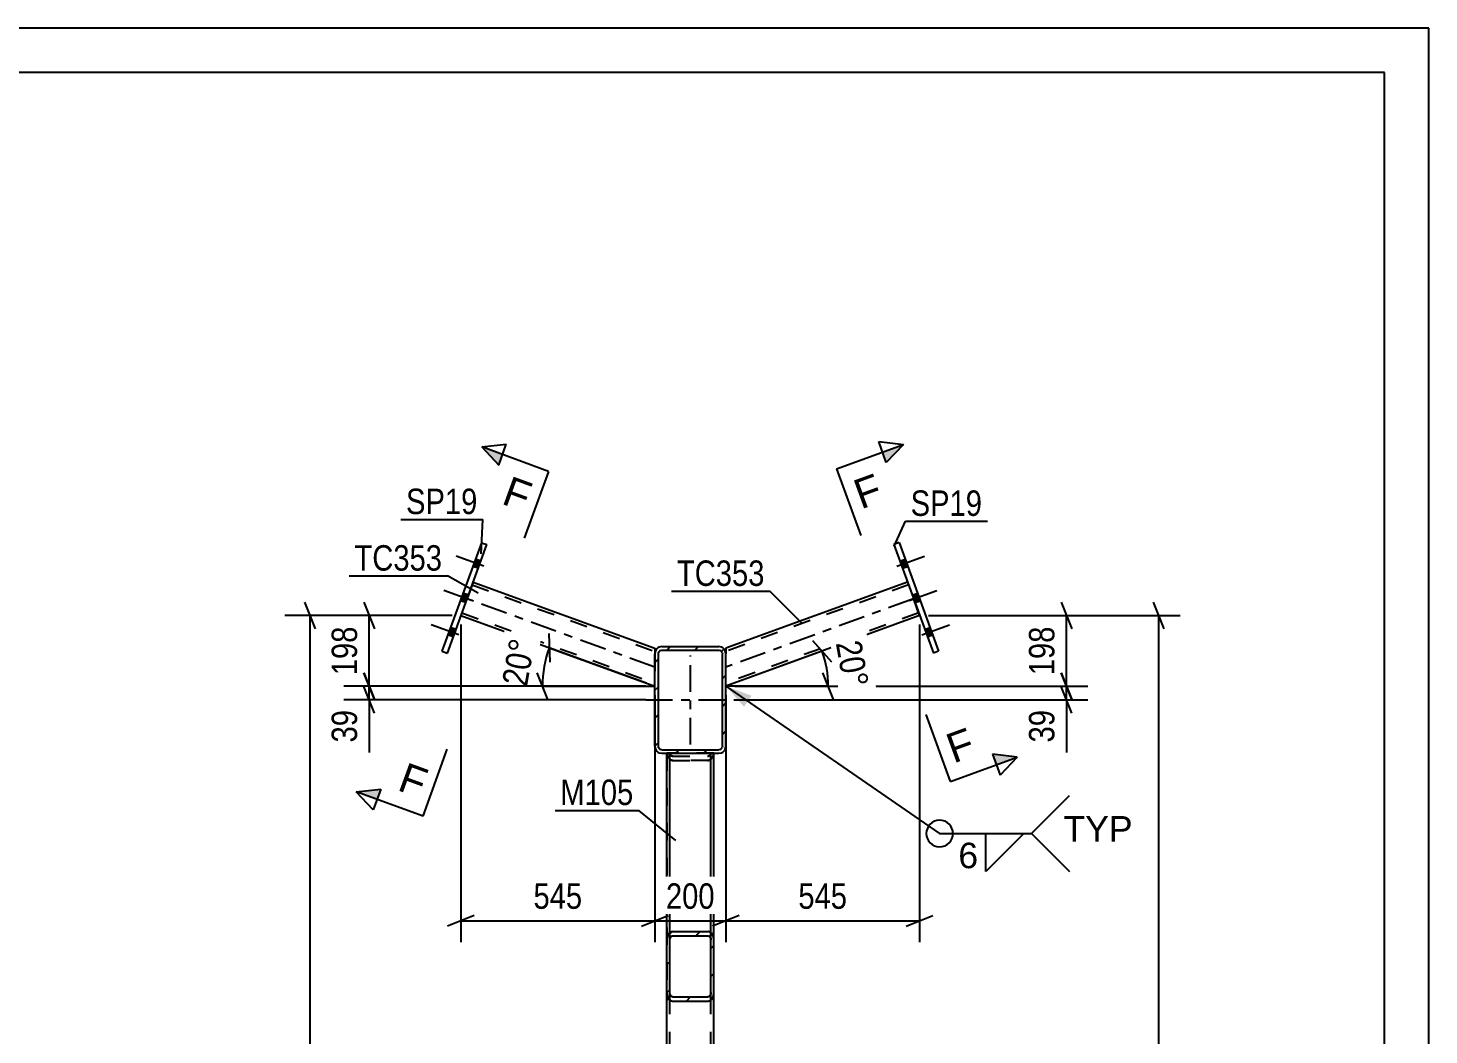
# Model space of a CAD drawing. Header units: millimetres. Extents: x 0 to 841, y 0 to 594.
# Drawn here: x 683.4 to 841, y 480.7 to 594 of the extents above; entities that cross this region are included whole.
import ezdxf

# ---------------------------------------------------------------- set-up
doc = ezdxf.new("R2010")
doc.units = ezdxf.units.MM
doc.linetypes.add('DXK_LINE_DOT2', pattern=[3.9198, 1.9599, -1.9599])
doc.linetypes.add('DXK_LINE_DOT3', pattern=[5.9187, 2.979, -0.9799, 0.9799, -0.9799])
doc.styles.add('Arial', font='ARIAL.TTF', dxfattribs={"height": 0.2})
doc.styles.add('Arial Narrow', font='ARIALN.TTF', dxfattribs={"height": 0.2})

# ---------------------------------------------------------------- blocks, each defined once
blk = doc.blocks.new('Unknown-122615563-1162')
at = {"color": 5, "linetype": 'Continuous'}
for p, q in [((841, 594), (0, 594)), ((841, 0), (841, 594)), ((836, 589), (5, 589)), ((836, 5), (836, 589))]:
    blk.add_line(p, q, dxfattribs=at)
blk = doc.blocks.new('Part-122615563-1460 - 1405')
at = {"linetype": 'Continuous'}
h = blk.add_hatch(dxfattribs=at)
h.set_pattern_fill('', scale=0.7, style=0, pattern_type=0)
h.set_pattern_definition([(45, (755.2455, 485.4702), (-1.57154, 1.57154), [])])
h.paths.add_polyline_path([(755.25, 491.4), (755.25, 485.47), (755.29, 485.11), (755.43, 484.8), (755.64, 484.59), (755.89, 484.52), (759.89, 484.52), (760.13, 484.59), (760.34, 484.8), (760.48, 485.11), (760.53, 485.47), (760.53, 491.4), (760.48, 491.76), (760.34, 492.07), (760.13, 492.27), (759.89, 492.35), (755.89, 492.35), (755.64, 492.27), (755.43, 492.07), (755.29, 491.76)])
h.paths.add_polyline_path([(755.66, 491.73), (755.76, 491.84), (755.89, 491.87), (759.89, 491.87), (760.01, 491.84), (760.11, 491.73), (760.18, 491.58), (760.21, 491.4), (760.21, 485.47), (760.18, 485.29), (760.11, 485.13), (760.01, 485.03), (759.89, 485), (755.89, 485), (755.76, 485.03), (755.66, 485.13), (755.59, 485.29), (755.57, 485.47), (755.57, 491.4), (755.59, 491.58)])
at = {"color": 2, "linetype": 'Continuous'}
for p, q in [((755.25, 491.4), (755.25, 512.4)), ((760.53, 491.4), (760.53, 512.4)), ((755.89, 492.35), (755.64, 492.27)), ((755.76, 491.84), (755.89, 491.87)), ((755.89, 492.35), (759.89, 492.35)), ((755.89, 491.87), (759.89, 491.87)), ((760.13, 492.27), (759.89, 492.35)), ((759.89, 491.87), (760.01, 491.84)), ((755.29, 491.76), (755.25, 491.4)), ((755.25, 485.47), (755.25, 491.4)), ((755.57, 491.4), (755.59, 491.58)), ((755.57, 485.47), (755.57, 491.4)), ((760.18, 491.58), (760.21, 491.4)), ((760.21, 485.47), (760.21, 491.4)), ((760.53, 491.4), (760.48, 491.76)), ((760.53, 485.47), (760.53, 491.4)), ((755.25, 485.47), (755.29, 485.11)), ((755.59, 485.29), (755.57, 485.47)), ((755.64, 484.59), (755.89, 484.52)), ((755.89, 485), (755.76, 485.03)), ((755.89, 485), (759.89, 485)), ((755.89, 484.52), (759.89, 484.52)), ((760.01, 485.03), (759.89, 485)), ((759.89, 484.52), (760.13, 484.59)), ((760.21, 485.47), (760.18, 485.29)), ((760.48, 485.11), (760.53, 485.47))]:
    blk.add_line(p, q, dxfattribs=at)
at = {"color": 7, "linetype": 'DXK_LINE_DOT2'}
for p, q in [((755.25, 512.4), (760.53, 512.4)), ((755.29, 512.18), (755.27, 512.4)), ((755.57, 485.47), (755.57, 512.4)), ((755.59, 512.4), (755.59, 512.36)), ((760.18, 512.36), (760.19, 512.4)), ((760.21, 512.4), (760.19, 512.4)), ((760.21, 485.47), (760.21, 512.4)), ((760.51, 512.4), (760.48, 512.18)), ((755.89, 511.6), (755.64, 511.67)), ((755.76, 512.11), (755.89, 512.07)), ((755.89, 512.07), (759.89, 512.07)), ((755.89, 511.6), (759.89, 511.6)), ((759.89, 512.07), (760.01, 512.11)), ((760.13, 511.67), (759.89, 511.6)), ((755.25, 485.47), (755.25, 491.4)), ((760.53, 485.47), (760.53, 491.4))]:
    blk.add_line(p, q, dxfattribs=at)
for centre, radius, start, end in [((756.01, 512.46), 0.432, 192.9985, 235.0231), ((759.76, 512.46), 0.432, 304.9769, 347.0015), ((756.14, 512.38), 0.863, 192.9985, 235.0231), ((759.64, 512.38), 0.863, 304.9769, 347.0015)]:
    blk.add_arc(centre, radius, start, end, dxfattribs=at)
at = {"color": 2, "linetype": 'Continuous'}
for centre, radius, start, end in [((756.14, 491.57), 0.863, 124.9769, 167.0015), ((756.01, 491.48), 0.432, 124.9769, 167.0015), ((759.76, 491.48), 0.432, 12.9985, 55.0231), ((759.64, 491.57), 0.863, 12.9985, 55.0231), ((756.14, 485.3), 0.863, 192.9985, 235.0231), ((756.01, 485.39), 0.432, 192.9985, 235.0231), ((759.76, 485.39), 0.432, 304.9769, 347.0015), ((759.64, 485.3), 0.863, 304.9769, 347.0015)]:
    blk.add_arc(centre, radius, start, end, dxfattribs=at)
blk = doc.blocks.new('Part-122615563-1440 - 1405')
at = {"color": 7, "linetype": 'DXK_LINE_DOT2'}
for p, q in [((760.53, 512.4), (755.25, 512.4)), ((755.25, 512.4), (755.25, 484.59)), ((755.27, 512.4), (755.29, 512.18)), ((755.57, 484.59), (755.57, 512.4)), ((755.57, 512.4), (755.59, 512.4)), ((755.59, 512.36), (755.59, 512.4)), ((760.19, 512.4), (760.18, 512.36)), ((760.21, 484.59), (760.21, 512.4)), ((760.48, 512.18), (760.51, 512.4)), ((760.53, 484.59), (760.53, 512.4)), ((755.64, 511.67), (755.76, 511.63)), ((755.89, 512.07), (755.76, 512.11)), ((755.76, 511.63), (755.89, 511.6)), ((755.89, 512.07), (759.89, 512.07)), ((759.89, 511.6), (755.89, 511.6)), ((760.01, 512.11), (759.89, 512.07)), ((759.89, 511.6), (760.11, 511.66)), ((760.11, 511.66), (760.13, 511.67))]:
    blk.add_line(p, q, dxfattribs=at)
for centre, radius, start, end in [((756.01, 512.46), 0.432, 192.9985, 235.0231), ((759.76, 512.46), 0.432, 304.9769, 347.0015), ((756.14, 512.38), 0.863, 192.9985, 235.0231), ((759.64, 512.38), 0.863, 304.9769, 347.0015)]:
    blk.add_arc(centre, radius, start, end, dxfattribs=at)
blk = doc.blocks.new('Part-122615563-1651 - 1405')
at = {"color": 7, "linetype": 'DXK_LINE_DOT2'}
for p, q in [((733.45, 531.65), (732.08, 527.89)), ((733.34, 531.35), (753.89, 523.87)), ((732.19, 528.19), (753.89, 520.29)), ((753.89, 523.6), (753.89, 519.95))]:
    blk.add_line(p, q, dxfattribs=at)
at = {"color": 2, "linetype": 'Continuous'}
for p, q in [((733.45, 531.65), (753.89, 524.21)), ((732.08, 527.89), (753.89, 519.95)), ((753.89, 524.21), (753.89, 523.6))]:
    blk.add_line(p, q, dxfattribs=at)
at = {"color": 7, "linetype": 'DXK_LINE_DOT3'}
blk.add_line((753.89, 522.08), (732.77, 529.77), dxfattribs=at)
blk = doc.blocks.new('Bolt-122615563-1471 - 1405')
at = {"linetype": 'Continuous'}
for points in [[(734.02, 533.21), (734.32, 534.03), (733.72, 534.25), (733.42, 533.43)], [(734.02, 533.21), (734.32, 534.03), (733.72, 534.25), (733.42, 533.43)], [(734.02, 533.21), (734.32, 534.03), (733.72, 534.25), (733.42, 533.43)], [(732.62, 529.35), (732.92, 530.18), (732.32, 530.4), (732.02, 529.57)], [(732.62, 529.35), (732.92, 530.18), (732.32, 530.4), (732.02, 529.57)], [(731.22, 525.5), (731.52, 526.33), (730.92, 526.55), (730.61, 525.72)], [(731.22, 525.5), (731.52, 526.33), (730.92, 526.55), (730.61, 525.72)], [(731.22, 525.5), (731.52, 526.33), (730.92, 526.55), (730.61, 525.72)]]:
    blk.add_hatch(color=1, dxfattribs=at).paths.add_polyline_path(points)
at = {"color": 1, "linetype": 'Continuous'}
for p, q in [((734.66, 533.44), (731.54, 534.58)), ((734.66, 533.44), (731.54, 534.58)), ((734.66, 533.44), (731.54, 534.58)), ((734.02, 533.21), (733.42, 533.43)), ((734.02, 533.21), (733.42, 533.43)), ((734.02, 533.21), (733.42, 533.43)), ((734.32, 534.03), (733.72, 534.25)), ((734.32, 534.03), (733.72, 534.25)), ((734.32, 534.03), (733.72, 534.25)), ((733.26, 529.59), (730.14, 530.73)), ((733.26, 529.59), (730.14, 530.73)), ((732.92, 530.18), (732.32, 530.4)), ((732.92, 530.18), (732.32, 530.4)), ((732.62, 529.35), (732.02, 529.57)), ((732.62, 529.35), (732.02, 529.57)), ((731.85, 525.74), (728.74, 526.87)), ((731.85, 525.74), (728.74, 526.87)), ((731.85, 525.74), (728.74, 526.87)), ((731.52, 526.33), (730.92, 526.55)), ((731.52, 526.33), (730.92, 526.55)), ((731.52, 526.33), (730.92, 526.55)), ((731.22, 525.5), (730.61, 525.72)), ((731.22, 525.5), (730.61, 525.72)), ((731.22, 525.5), (730.61, 525.72))]:
    blk.add_line(p, q, dxfattribs=at)
blk = doc.blocks.new('Bolt-122615563-1473 - 1405')
at = {"linetype": 'Continuous'}
for points in [[(781.45, 534.03), (781.75, 533.21), (782.35, 533.43), (782.05, 534.25)], [(781.45, 534.03), (781.75, 533.21), (782.35, 533.43), (782.05, 534.25)], [(781.45, 534.03), (781.75, 533.21), (782.35, 533.43), (782.05, 534.25)], [(782.85, 530.18), (783.15, 529.35), (783.75, 529.57), (783.45, 530.4)], [(782.85, 530.18), (783.15, 529.35), (783.75, 529.57), (783.45, 530.4)], [(784.25, 526.33), (784.55, 525.5), (785.16, 525.72), (784.86, 526.55)], [(784.25, 526.33), (784.55, 525.5), (785.16, 525.72), (784.86, 526.55)], [(784.25, 526.33), (784.55, 525.5), (785.16, 525.72), (784.86, 526.55)]]:
    blk.add_hatch(color=1, dxfattribs=at).paths.add_polyline_path(points)
at = {"color": 1, "linetype": 'Continuous'}
for p, q in [((781.11, 533.44), (784.23, 534.58)), ((781.11, 533.44), (784.23, 534.58)), ((781.11, 533.44), (784.23, 534.58)), ((781.45, 534.03), (782.05, 534.25)), ((781.45, 534.03), (782.05, 534.25)), ((781.45, 534.03), (782.05, 534.25)), ((781.75, 533.21), (782.35, 533.43)), ((781.75, 533.21), (782.35, 533.43)), ((781.75, 533.21), (782.35, 533.43)), ((782.51, 529.59), (785.63, 530.73)), ((782.51, 529.59), (785.63, 530.73)), ((782.85, 530.18), (783.45, 530.4)), ((782.85, 530.18), (783.45, 530.4)), ((783.15, 529.35), (783.75, 529.57)), ((783.15, 529.35), (783.75, 529.57)), ((783.92, 525.74), (787.04, 526.87)), ((783.92, 525.74), (787.04, 526.87)), ((783.92, 525.74), (787.04, 526.87)), ((784.25, 526.33), (784.86, 526.55)), ((784.25, 526.33), (784.86, 526.55)), ((784.25, 526.33), (784.86, 526.55)), ((784.55, 525.5), (785.16, 525.72)), ((784.55, 525.5), (785.16, 525.72)), ((784.55, 525.5), (785.16, 525.72))]:
    blk.add_line(p, q, dxfattribs=at)
blk = doc.blocks.new('Part-122615563-1505 - 1405')
at = {"color": 2, "linetype": 'Continuous'}
for p, q in [((734.39, 536.09), (729.94, 523.88)), ((734.39, 536.09), (734.99, 535.88)), ((730.55, 523.66), (734.99, 535.88)), ((729.94, 523.88), (730.55, 523.66))]:
    blk.add_line(p, q, dxfattribs=at)
blk = doc.blocks.new('Part-122615563-1515 - 1405')
at = {"color": 2, "linetype": 'Continuous'}
for p, q in [((781.38, 536.1), (780.78, 535.88)), ((781.38, 536.1), (785.83, 523.88)), ((780.78, 535.88), (785.23, 523.66)), ((785.83, 523.88), (785.23, 523.66))]:
    blk.add_line(p, q, dxfattribs=at)
blk = doc.blocks.new('Part-122615563-1545 - 1405')
at = {"color": 2, "linetype": 'Continuous'}
for p, q in [((782.32, 531.65), (761.89, 524.21)), ((783.69, 527.89), (761.89, 519.95)), ((761.89, 524.21), (761.89, 523.6))]:
    blk.add_line(p, q, dxfattribs=at)
at = {"color": 7, "linetype": 'DXK_LINE_DOT2'}
for p, q in [((782.43, 531.35), (761.89, 523.87)), ((783.69, 527.89), (782.32, 531.65)), ((783.58, 528.19), (761.89, 520.29)), ((761.89, 524.21), (761.89, 524.01)), ((761.89, 519.95), (761.89, 523.6))]:
    blk.add_line(p, q, dxfattribs=at)
at = {"color": 7, "linetype": 'DXK_LINE_DOT3'}
blk.add_line((783, 529.77), (761.89, 522.08), dxfattribs=at)
blk = doc.blocks.new('Part-122615563-1667 - 1405')
at = {"color": 7, "linetype": 'DXK_LINE_DOT2'}
for p, q in [((755.25, 512.4), (760.53, 512.4)), ((755.25, 485.47), (755.25, 512.4)), ((755.57, 396.8), (755.57, 512.4)), ((760.21, 396.8), (760.21, 512.4)), ((760.53, 485.47), (760.53, 512.4)), ((755.25, 396.8), (755.25, 423.72)), ((760.53, 396.8), (760.53, 423.72)), ((760.53, 396.8), (755.25, 396.8))]:
    blk.add_line(p, q, dxfattribs=at)
at = {"color": 2, "linetype": 'Continuous'}
for p, q in [((755.25, 423.72), (755.25, 485.47)), ((760.53, 423.72), (760.53, 485.47))]:
    blk.add_line(p, q, dxfattribs=at)
blk = doc.blocks.new('Part-122615563-1683 - 1405')
at = {"linetype": 'Continuous'}
h = blk.add_hatch(dxfattribs=at)
h.set_pattern_fill('', scale=0.7, style=0, pattern_type=0)
h.set_pattern_definition([(45, (753.8855, 513.1978), (-1.57154, 1.57154), [])])
h.paths.add_polyline_path([(753.89, 523.6), (753.89, 513.2), (753.95, 512.89), (754.12, 512.63), (754.38, 512.46), (754.69, 512.4), (761.09, 512.4), (761.39, 512.46), (761.65, 512.63), (761.82, 512.89), (761.89, 513.2), (761.89, 523.6), (761.82, 523.9), (761.65, 524.16), (761.39, 524.34), (761.09, 524.4), (754.69, 524.4), (754.38, 524.34), (754.12, 524.16), (753.95, 523.9)])
h.paths.add_polyline_path([(754.4, 523.88), (754.53, 523.97), (754.69, 524), (761.09, 524), (761.24, 523.97), (761.37, 523.88), (761.46, 523.75), (761.49, 523.6), (761.49, 513.2), (761.46, 513.04), (761.37, 512.91), (761.24, 512.83), (761.09, 512.8), (754.69, 512.8), (754.53, 512.83), (754.4, 512.91), (754.32, 513.04), (754.29, 513.2), (754.29, 523.6), (754.32, 523.75)])
at = {"color": 2, "linetype": 'Continuous'}
for p, q in [((753.95, 523.9), (753.89, 523.6)), ((753.89, 513.2), (753.89, 523.6)), ((754.29, 523.6), (754.32, 523.75)), ((754.29, 513.2), (754.29, 523.6)), ((754.69, 524.4), (754.38, 524.34)), ((754.53, 523.97), (754.69, 524)), ((754.69, 524.4), (761.09, 524.4)), ((754.69, 524), (761.09, 524)), ((761.39, 524.34), (761.09, 524.4)), ((761.09, 524), (761.24, 523.97)), ((761.46, 523.75), (761.49, 523.6)), ((761.49, 513.2), (761.49, 523.6)), ((761.89, 523.6), (761.82, 523.9)), ((761.89, 513.2), (761.89, 523.6)), ((753.89, 513.2), (753.95, 512.89)), ((754.32, 513.04), (754.29, 513.2)), ((754.38, 512.46), (754.69, 512.4)), ((754.69, 512.8), (754.53, 512.83)), ((754.69, 512.8), (761.09, 512.8)), ((754.69, 512.4), (761.09, 512.4)), ((761.24, 512.83), (761.09, 512.8)), ((761.09, 512.4), (761.39, 512.46)), ((761.49, 513.2), (761.46, 513.04)), ((761.82, 512.89), (761.89, 513.2))]:
    blk.add_line(p, q, dxfattribs=at)
at = {"color": 7, "linetype": 'DXK_LINE_DOT3'}
for p, q in [((757.89, 513.4), (757.89, 523.4)), ((752.89, 518.4), (762.89, 518.4))]:
    blk.add_line(p, q, dxfattribs=at)
at = {"color": 2, "linetype": 'Continuous'}
for centre, radius, start, end in [((754.69, 523.6), 0.8, 112.5, 157.5), ((754.69, 523.6), 0.4, 112.5, 157.5), ((761.09, 523.6), 0.4, 22.5, 67.5), ((761.09, 523.6), 0.8, 22.5, 67.5), ((754.69, 513.2), 0.8, 202.5, 247.5), ((754.69, 513.2), 0.4, 202.5, 247.5), ((761.09, 513.2), 0.4, 292.5, 337.5), ((761.09, 513.2), 0.8, 292.5, 337.5)]:
    blk.add_arc(centre, radius, start, end, dxfattribs=at)
blk = doc.blocks.new('StraightDimension-122615563-1921 - 1405')
at = {"color": 7, "linetype": 'Continuous'}
for p, q in [((783.69, 526.89), (783.69, 491.15)), ((761.89, 518.95), (761.89, 491.15)), ((763.39, 494.15), (760.39, 492.95)), ((761.89, 493.55), (783.69, 493.55)), ((782.19, 492.95), (785.19, 494.15))]:
    blk.add_line(p, q, dxfattribs=at)
at = {"color": 0}
blk.add_wipeout([(776.13, 494.3), (776.13, 498.5), (769.44, 498.5), (769.44, 494.3)], dxfattribs=at)
at = {"color": 3, "style": 'Arial Narrow'}
blk.add_text('545', height=2.863, dxfattribs=at).set_placement((770.04, 494.9))
blk = doc.blocks.new('StraightDimension-122615563-1931 - 1405')
at = {"color": 7, "linetype": 'Continuous'}
for p, q in [((753.89, 518.95), (753.89, 491.15)), ((761.89, 518.95), (761.89, 491.15)), ((752.39, 492.95), (755.39, 494.15)), ((753.89, 493.55), (761.89, 493.55)), ((763.39, 494.15), (760.39, 492.95))]:
    blk.add_line(p, q, dxfattribs=at)
at = {"color": 0}
blk.add_wipeout([(761.23, 494.3), (761.23, 498.5), (754.54, 498.5), (754.54, 494.3)], dxfattribs=at)
at = {"color": 3, "style": 'Arial Narrow'}
blk.add_text('200', height=2.863, dxfattribs=at).set_placement((755.14, 494.9))
blk = doc.blocks.new('AngleDimension-122615563-1841 - 1405')
at = {"color": 7, "linetype": 'Continuous'}
for p, q in [((741.96, 525.89), (742.06, 522.66)), ((752.95, 520.3), (742.01, 524.28)), ((742.01, 524.28), (753.89, 519.95)), ((741.85, 518.45), (740.65, 521.45)), ((741.25, 519.95), (753.89, 519.95))]:
    blk.add_line(p, q, dxfattribs=at)
blk.add_arc((753.89, 519.95), 12.64, 159.9997, 180, dxfattribs=at)
at = {"color": 0}
blk.add_wipeout([(741.11, 525.49), (736.98, 526.21), (735.85, 519.85), (739.99, 519.12)], dxfattribs=at)
at = {"color": 3, "style": 'Arial Narrow'}
blk.add_text('20°', height=2.863, rotation=80.0021, dxfattribs=at).set_placement((739.5, 519.82))
blk = doc.blocks.new('StraightDimension-122615563-1725 - 1405')
at = {"color": 7, "linetype": 'Continuous'}
for p, q in [((799.6, 529.39), (800.8, 526.39)), ((784.69, 527.89), (802.6, 527.89)), ((800.2, 519.95), (800.2, 527.89)), ((800.8, 518.45), (799.6, 521.45)), ((762.89, 519.95), (802.6, 519.95))]:
    blk.add_line(p, q, dxfattribs=at)
at = {"color": 0}
blk.add_wipeout([(799.45, 527.26), (795.25, 527.26), (795.25, 520.58), (799.45, 520.58)], dxfattribs=at)
at = {"color": 3, "style": 'Arial Narrow'}
blk.add_text('198', height=2.863, rotation=90.0002, dxfattribs=at).set_placement((798.85, 521.18))
blk = doc.blocks.new('StraightDimension-122615563-1714 - 1405')
at = {"color": 7, "linetype": 'Continuous'}
for p, q in [((811.22, 526.39), (810.02, 529.39)), ((784.69, 527.89), (813.02, 527.89)), ((810.62, 389.44), (810.62, 527.89)), ((810.02, 390.94), (811.22, 387.94)), ((774.16, 389.44), (813.02, 389.44))]:
    blk.add_line(p, q, dxfattribs=at)
at = {"color": 0}
blk.add_wipeout([(809.87, 462.92), (805.67, 462.92), (805.67, 454.41), (809.87, 454.41)], dxfattribs=at)
at = {"color": 3, "style": 'Arial Narrow'}
blk.add_text('3461', height=2.863, rotation=90.0002, dxfattribs=at).set_placement((809.27, 455.01))
blk = doc.blocks.new('StraightDimension-122615563-1736 - 1405')
at = {"color": 7, "linetype": 'Continuous'}
for p, q in [((799.6, 521.45), (800.8, 518.45)), ((762.89, 519.95), (802.6, 519.95)), ((800.8, 516.9), (799.6, 519.9)), ((800.2, 518.4), (800.2, 519.95)), ((762.89, 518.4), (802.6, 518.4))]:
    blk.add_line(p, q, dxfattribs=at)
at = {"color": 0}
blk.add_wipeout([(799.45, 517.87), (795.25, 517.87), (795.25, 513.02), (799.45, 513.02)], dxfattribs=at)
at = {"color": 7, "linetype": 'Continuous'}
blk.add_line((800.2, 518.4), (800.2, 512.49), dxfattribs=at)
blk.add_line((800.2, 518.4), (800.2, 512.49), dxfattribs=at)
at = {"color": 3, "style": 'Arial Narrow'}
blk.add_text('39', height=2.863, rotation=90.0002, dxfattribs=at).set_placement((798.85, 513.62))
blk = doc.blocks.new('StraightDimension-122615563-1781 - 1405')
at = {"color": 7, "linetype": 'Continuous'}
for p, q in [((715.7, 526.39), (714.5, 529.39)), ((731.08, 527.89), (712.25, 527.89)), ((715.1, 389.44), (715.1, 527.89)), ((714.5, 390.94), (715.7, 387.94)), ((741.61, 389.44), (712.25, 389.44))]:
    blk.add_line(p, q, dxfattribs=at)
at = {"color": 0}
blk.add_wipeout([(714.35, 462.92), (710.15, 462.92), (710.15, 454.41), (714.35, 454.41)], dxfattribs=at)
at = {"color": 3, "style": 'Arial Narrow'}
blk.add_text('3461', height=2.863, rotation=90.0002, dxfattribs=at).set_placement((713.75, 455.01))
blk = doc.blocks.new('StraightDimension-122615563-1792 - 1405')
at = {"color": 7, "linetype": 'Continuous'}
for p, q in [((721.14, 521.45), (722.34, 518.45)), ((752.89, 519.95), (718.89, 519.95)), ((722.34, 516.9), (721.14, 519.9)), ((721.74, 518.4), (721.74, 519.95)), ((752.89, 518.4), (718.89, 518.4))]:
    blk.add_line(p, q, dxfattribs=at)
at = {"color": 0}
blk.add_wipeout([(720.99, 517.87), (716.79, 517.87), (716.79, 513.02), (720.99, 513.02)], dxfattribs=at)
at = {"color": 7, "linetype": 'Continuous'}
blk.add_line((721.74, 518.4), (721.74, 512.49), dxfattribs=at)
blk.add_line((721.74, 518.4), (721.74, 512.49), dxfattribs=at)
at = {"color": 3, "style": 'Arial Narrow'}
blk.add_text('39', height=2.863, rotation=90.0002, dxfattribs=at).set_placement((720.39, 513.62))
blk = doc.blocks.new('StraightDimension-122615563-1804 - 1405')
at = {"color": 7, "linetype": 'Continuous'}
for p, q in [((721.14, 529.39), (722.34, 526.39)), ((731.08, 527.89), (718.89, 527.89)), ((721.74, 519.95), (721.74, 527.89)), ((722.34, 518.45), (721.14, 521.45)), ((752.89, 519.95), (718.89, 519.95))]:
    blk.add_line(p, q, dxfattribs=at)
at = {"color": 0}
blk.add_wipeout([(720.99, 527.26), (716.79, 527.26), (716.79, 520.58), (720.99, 520.58)], dxfattribs=at)
at = {"color": 3, "style": 'Arial Narrow'}
blk.add_text('198', height=2.863, rotation=90.0002, dxfattribs=at).set_placement((720.39, 521.18))
blk = doc.blocks.new('AngleDimension-122615563-1828 - 1405')
at = {"color": 7, "linetype": 'Continuous'}
for p, q in [((771.64, 525.1), (773.79, 522.69)), ((772.71, 523.89), (761.89, 519.95)), ((774.01, 518.45), (772.81, 521.45)), ((773.41, 519.95), (761.89, 519.95)), ((762.89, 519.95), (773.41, 519.95))]:
    blk.add_line(p, q, dxfattribs=at)
blk.add_arc((761.89, 519.95), 11.52, 0, 19.9997, dxfattribs=at)
at = {"color": 0}
blk.add_wipeout([(774.68, 518.93), (778.81, 519.66), (777.69, 526.02), (773.56, 525.29)], dxfattribs=at)
at = {"color": 3, "style": 'Arial Narrow'}
blk.add_text('20°', height=2.863, rotation=-80.0021, dxfattribs=at).set_placement((774.25, 524.8))
blk = doc.blocks.new('StraightDimension-122615563-1941 - 1405')
at = {"color": 7, "linetype": 'Continuous'}
for p, q in [((732.08, 526.89), (732.08, 491.15)), ((753.89, 518.95), (753.89, 491.15)), ((733.58, 494.15), (730.58, 492.95)), ((732.08, 493.55), (753.89, 493.55)), ((752.39, 492.95), (755.39, 494.15))]:
    blk.add_line(p, q, dxfattribs=at)
at = {"color": 0}
blk.add_wipeout([(746.33, 494.3), (746.33, 498.5), (739.64, 498.5), (739.64, 494.3)], dxfattribs=at)
at = {"color": 3, "style": 'Arial Narrow'}
blk.add_text('545', height=2.863, dxfattribs=at).set_placement((740.24, 494.9))
blk = doc.blocks.new('Mark-122615563-1541 - 1405')
at = {"color": 0}
blk.add_wipeout([(766.24, 531.23), (766.24, 534.23), (756.38, 534.23), (756.38, 531.23)], dxfattribs=at)
blk.add_wipeout([(766.24, 531.23), (766.24, 534.23), (756.38, 534.23), (756.38, 531.23)], dxfattribs=at)
at = {"color": 30, "linetype": 'Continuous'}
for p in [(755.78, 530.63), (770.38, 527.09)]:
    blk.add_line(p, (766.84, 530.63), dxfattribs=at)
at = {"color": 3, "style": 'Arial Narrow'}
blk.add_text('TC353', height=2.863, dxfattribs=at).set_placement((756.38, 531.23))
blk = doc.blocks.new('Mark-122615563-1501 - 1405')
at = {"color": 0}
blk.add_wipeout([(733.94, 539.31), (733.94, 542.31), (725.9, 542.31), (725.9, 539.31)], dxfattribs=at)
blk.add_wipeout([(733.94, 539.31), (733.94, 542.31), (725.9, 542.31), (725.9, 539.31)], dxfattribs=at)
at = {"color": 30, "linetype": 'Continuous'}
for p in [(725.3, 538.71), (734.34, 534.85)]:
    blk.add_line(p, (734.54, 538.71), dxfattribs=at)
at = {"color": 3, "style": 'Arial Narrow'}
blk.add_text('SP19', height=2.863, dxfattribs=at).set_placement((725.9, 539.31))
blk = doc.blocks.new('Mark-122615563-1511 - 1405')
at = {"color": 0}
blk.add_wipeout([(790.72, 539.11), (790.72, 542.11), (782.68, 542.11), (782.68, 539.11)], dxfattribs=at)
blk.add_wipeout([(790.72, 539.11), (790.72, 542.11), (782.68, 542.11), (782.68, 539.11)], dxfattribs=at)
at = {"color": 30, "linetype": 'Continuous'}
for p, q in [((780.84, 535.71), (782.08, 538.51)), ((782.08, 538.51), (791.32, 538.51))]:
    blk.add_line(p, q, dxfattribs=at)
at = {"color": 3, "style": 'Arial Narrow'}
blk.add_text('SP19', height=2.863, dxfattribs=at).set_placement((782.68, 539.11))
blk = doc.blocks.new('Mark-122615563-1647 - 1405')
at = {"color": 0}
blk.add_wipeout([(729.97, 532.95), (729.97, 535.95), (720.1, 535.95), (720.1, 532.95)], dxfattribs=at)
blk.add_wipeout([(729.97, 532.95), (729.97, 535.95), (720.1, 535.95), (720.1, 532.95)], dxfattribs=at)
at = {"color": 30, "linetype": 'Continuous'}
for p in [(719.5, 532.35), (734, 530.42)]:
    blk.add_line(p, (730.57, 532.35), dxfattribs=at)
at = {"color": 3, "style": 'Arial Narrow'}
blk.add_text('TC353', height=2.863, dxfattribs=at).set_placement((720.1, 532.95))
blk = doc.blocks.new('SectionMark-122615563-1976 - 1405')
at = {"linetype": 'Continuous'}
for points in [[(736.76, 546), (736.33, 544.83), (734.41, 546.86)], [(723.06, 508.38), (722.64, 507.21), (720.29, 508.06)]]:
    blk.add_hatch(color=6, dxfattribs=at).paths.add_polyline_path(points)
at = {"color": 6, "linetype": 'Continuous'}
for p, q in [((734.41, 546.86), (737.18, 547.18)), ((736.33, 544.83), (737.18, 547.18)), ((734.41, 546.86), (736.33, 544.83)), ((720.29, 508.06), (723.06, 508.38)), ((722.21, 506.03), (720.29, 508.06)), ((723.06, 508.38), (722.21, 506.03))]:
    blk.add_line(p, q, dxfattribs=at)
at = {"color": 0, "linetype": 'Continuous'}
for points in [[(739.19, 539.53), (740.39, 542.82), (737.71, 543.8), (736.51, 540.51)], [(727.46, 507.31), (728.66, 510.6), (725.98, 511.58), (724.79, 508.29)]]:
    blk.add_wipeout(points, dxfattribs=at)
at = {"color": 6, "linetype": 'Continuous'}
for p, q in [((741.93, 544.12), (734.41, 546.86)), ((741.93, 544.12), (739.19, 536.61)), ((727.81, 505.33), (730.54, 512.85)), ((727.81, 505.33), (720.29, 508.06))]:
    blk.add_line(p, q, dxfattribs=at)
at = {"color": 3, "linetype": 'Continuous', "style": 'Arial'}
for p in [(736.51, 540.51), (724.79, 508.29)]:
    blk.add_text('F', height=3.34, rotation=-20.002, dxfattribs=at).set_placement(p)
blk = doc.blocks.new('SectionMark-122615563-1978 - 1405')
at = {"linetype": 'Continuous'}
for points in [[(779.94, 545.12), (779.51, 546.29), (781.86, 547.15)], [(792.31, 511.12), (791.89, 512.3), (794.66, 511.98)]]:
    blk.add_hatch(color=6, dxfattribs=at).paths.add_polyline_path(points)
at = {"color": 6, "linetype": 'Continuous'}
for p, q in [((779.94, 545.12), (779.09, 547.46)), ((779.09, 547.46), (781.86, 547.15)), ((781.86, 547.15), (779.94, 545.12)), ((794.66, 511.98), (791.89, 512.3)), ((791.89, 512.3), (792.74, 509.95)), ((794.66, 511.98), (792.74, 509.95))]:
    blk.add_line(p, q, dxfattribs=at)
at = {"color": 0, "linetype": 'Continuous'}
for points in [[(779.76, 540.79), (778.56, 544.08), (775.88, 543.11), (777.08, 539.82)], [(790.17, 512.2), (788.97, 515.49), (786.29, 514.52), (787.49, 511.23)]]:
    blk.add_wipeout(points, dxfattribs=at)
at = {"color": 6, "linetype": 'Continuous'}
for p, q in [((774.35, 544.41), (781.86, 547.15)), ((774.35, 544.41), (777.08, 536.89)), ((787.15, 509.24), (784.41, 516.76)), ((787.15, 509.24), (794.66, 511.98))]:
    blk.add_line(p, q, dxfattribs=at)
at = {"color": 3, "linetype": 'Continuous', "style": 'Arial'}
for p in [(777.08, 539.82), (787.49, 511.23)]:
    blk.add_text('F', height=3.34, rotation=20.002, dxfattribs=at).set_placement(p)
blk = doc.blocks.new('WeldMark-122615563-1999 - 1405')
at = {"linetype": 'Continuous'}
blk.add_hatch(color=30, dxfattribs=at).paths.add_polyline_path([(763.93, 517.63), (761.89, 519.95), (764.78, 518.87)])
at = {"color": 30, "linetype": 'Continuous'}
blk.add_line((761.89, 519.95), (785.94, 503.37), dxfattribs=at)
at = {"color": 3, "linetype": 'Continuous'}
for q in [(800.55, 507.65), (800.55, 499.08)]:
    blk.add_line((796.27, 503.37), q, dxfattribs=at)
blk.add_arc((785.94, 503.37), 1.5, 90, 270, dxfattribs=at)
at = {"color": 0}
blk.add_wipeout([(790.47, 499.27), (790.47, 502.67), (787.84, 502.67), (787.84, 499.27)], dxfattribs=at)
at = {"color": 30, "linetype": 'Continuous'}
blk.add_line((785.94, 503.37), (796.27, 503.37), dxfattribs=at)
at = {"color": 3, "linetype": 'Continuous'}
for p, q in [((791.12, 503.37), (795.41, 503.37)), ((795.41, 503.37), (791.12, 499.08)), ((791.12, 499.08), (791.12, 503.37))]:
    blk.add_line(p, q, dxfattribs=at)
blk.add_arc((785.94, 503.37), 1.5, 270, 90, dxfattribs=at)
at = {"color": 3, "style": 'Arial'}
blk.add_text('6', height=2.87, dxfattribs=at).set_placement((788.04, 499.47))
at = {"color": 0, "linetype": 'Continuous'}
blk.add_wipeout([(807.64, 502.47), (807.64, 505.47), (799.87, 505.47), (799.87, 502.47)], dxfattribs=at)
blk.add_wipeout([(807.64, 502.47), (807.64, 505.47), (799.87, 505.47), (799.87, 502.47)], dxfattribs=at)
at = {"color": 3, "linetype": 'Continuous', "style": 'Arial'}
blk.add_text('TYP', height=2.865, dxfattribs=at).set_placement((799.87, 502.47))
blk = doc.blocks.new('MarkSet-122615563-2021 - 1405')
at = {"color": 0}
blk.add_wipeout([(751.48, 506.58), (751.48, 509.58), (743.26, 509.58), (743.26, 506.58)], dxfattribs=at)
blk.add_wipeout([(751.48, 506.58), (751.48, 509.58), (743.26, 509.58), (743.26, 506.58)], dxfattribs=at)
at = {"color": 30, "linetype": 'Continuous'}
for p in [(742.66, 505.98), (756.27, 502.57)]:
    blk.add_line(p, (752.08, 505.98), dxfattribs=at)
at = {"color": 3, "style": 'Arial Narrow'}
blk.add_text('M105', height=2.863, dxfattribs=at).set_placement((743.26, 506.58))

msp = doc.modelspace()

# ---------------------------------------------------------------- block references
for name in ['Unknown-122615563-1162', 'Part-122615563-1505 - 1405', 'Part-122615563-1515 - 1405', 'Bolt-122615563-1471 - 1405', 'Bolt-122615563-1473 - 1405', 'Part-122615563-1651 - 1405', 'Part-122615563-1545 - 1405', 'Part-122615563-1683 - 1405', 'Part-122615563-1460 - 1405', 'Part-122615563-1440 - 1405', 'Part-122615563-1667 - 1405']:
    msp.add_blockref(name, (0, 0))

# ---------------------------------------------------------------- next in the draw order: block references
for name in ['Mark-122615563-1501 - 1405', 'Mark-122615563-1511 - 1405', 'StraightDimension-122615563-1921 - 1405']:
    msp.add_blockref(name, (0, 0))

# ---------------------------------------------------------------- next in the draw order: block references
for name in ['Mark-122615563-1647 - 1405', 'StraightDimension-122615563-1931 - 1405']:
    msp.add_blockref(name, (0, 0))

# ---------------------------------------------------------------- next in the draw order: block references
for name in ['StraightDimension-122615563-1725 - 1405', 'AngleDimension-122615563-1841 - 1405']:
    msp.add_blockref(name, (0, 0))

# ---------------------------------------------------------------- next in the draw order: block references
for name in ['StraightDimension-122615563-1781 - 1405', 'StraightDimension-122615563-1714 - 1405']:
    msp.add_blockref(name, (0, 0))

# ---------------------------------------------------------------- next in the draw order: block references
for name in ['StraightDimension-122615563-1792 - 1405', 'StraightDimension-122615563-1736 - 1405']:
    msp.add_blockref(name, (0, 0))

# ---------------------------------------------------------------- next in the draw order: block references
for name in ['StraightDimension-122615563-1804 - 1405', 'AngleDimension-122615563-1828 - 1405']:
    msp.add_blockref(name, (0, 0))

# ---------------------------------------------------------------- next in the draw order: block references
for name in ['SectionMark-122615563-1978 - 1405', 'StraightDimension-122615563-1941 - 1405']:
    msp.add_blockref(name, (0, 0))

# ---------------------------------------------------------------- next in the draw order: block references
for name in ['SectionMark-122615563-1976 - 1405', 'Mark-122615563-1541 - 1405', 'WeldMark-122615563-1999 - 1405']:
    msp.add_blockref(name, (0, 0))

# ---------------------------------------------------------------- next in the draw order: block references
msp.add_blockref('MarkSet-122615563-2021 - 1405', (0, 0))

doc.saveas('drawing.dxf')
